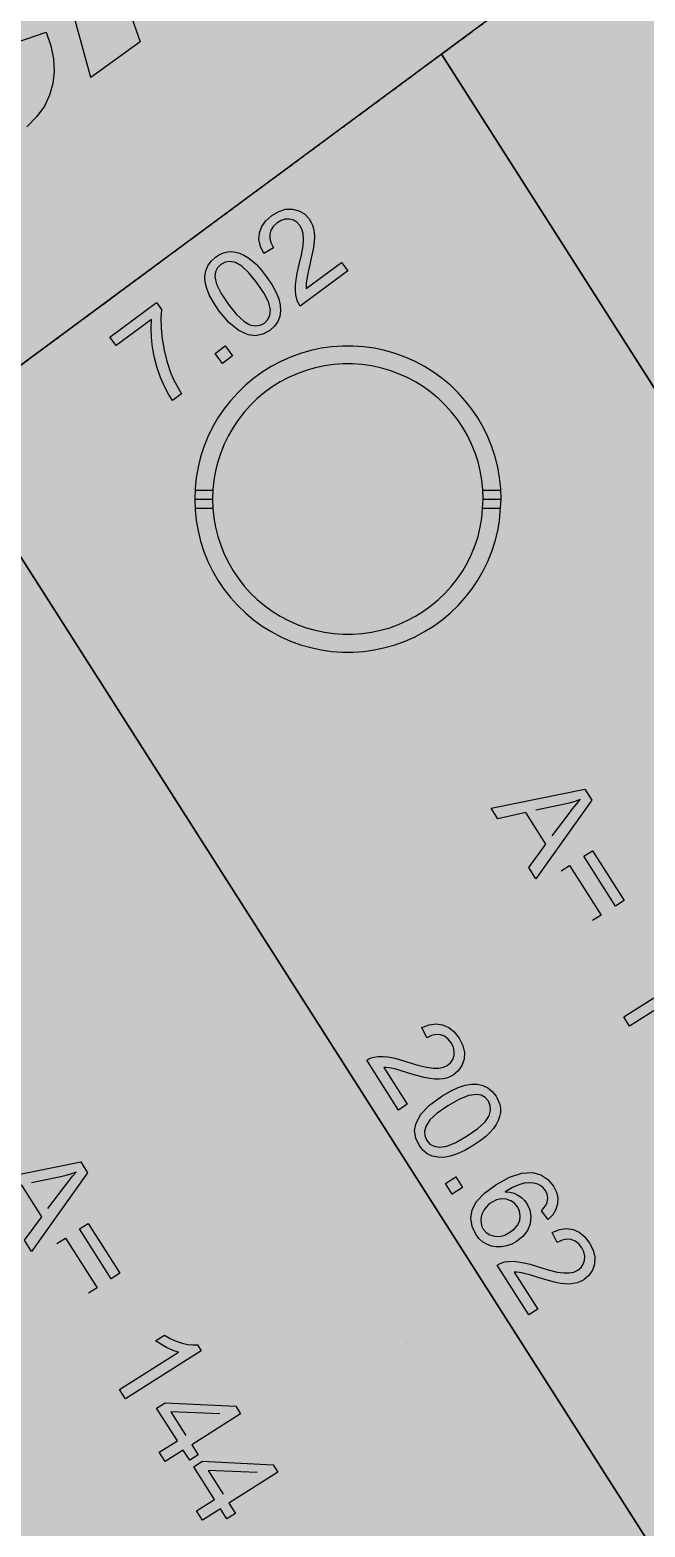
# Model space of a CAD drawing. Extents: x -5280327 to 29700, y -3925683 to 5564800.
# Drawn here: x 18339 to 18608, y 4503 to 5160 of the extents above; entities that cross this region are included whole.
import ezdxf

# ---------------------------------------------------------------- set-up
doc = ezdxf.new("R2010")
doc.units = 0
doc.linetypes.add('3', pattern=[2.965117, 2.372094, -0.593023])
doc.linetypes.add('6', pattern=[2640.874023, 1320.437012, -1320.437012])
doc.layers.get('0').update_dxf_attribs({"linetype": 'CONTINUOUS'})
for name, color, linetype in [('31_PREDIOS_TOTAL', 7, 'CONTINUOUS'), ('CIRCULO', 7, 'CONTINUOUS'), ('LOTES', 7, 'CONTINUOUS'), ('PERIMETRO', 7, 'CONTINUOUS')]:
    doc.layers.add(name, color=color, linetype=linetype)

msp = doc.modelspace()

# ---------------------------------------------------------------- linework, layer by layer
at = {"color": 7, "linetype": '6', "const_width": 10343.08}
msp.add_lwpolyline([(0, 29405.62), (24528.32, 0)], dxfattribs=at)
msp.add_lwpolyline([(0, 29405.62), (24528.32, 0)], dxfattribs=at)
at = {"color": 7}
for points in [[(17635.32, 4495.49, 66061.73), (18499.52, 3138.29, 66061.73), (20519.62, 4766.99, 66061.73), (21709, 6264.81, 66061.73), (21170.51, 7110.5, 66061.73), (17635.32, 4495.49, 66061.73)], [(18406.3, 5185.71, -117255.98), (18382.15, 5168.27, -117255.98), (18387.01, 5154.54, -117255.98), (18365.35, 5138.89, -117255.98), (18341.56, 5226.11, -117256.02), (18364.68, 5242.82, -117256.02), (18440.03, 5192.85, -117255.96), (18417.85, 5176.83, -117255.97), (18406.3, 5185.71, -117255.98)], [(18323.15, 5151.06, -117256.01), (18345.78, 5158.87, -117256), (18345.78, 5158.87, -117256), (18347.85, 5152.87, -117256), (18349.03, 5147.1, -117255.99), (18349.32, 5141.55, -117255.99), (18349.32, 5141.55, -117255.99), (18348.74, 5136.25, -117255.99), (18347.32, 5131.21, -117255.99), (18345.05, 5126.42, -117255.99), (18345.05, 5126.42, -117255.99), (18341.78, 5121.81, -117255.99), (18337.36, 5117.26, -117255.99)]]:
    msp.add_polyline3d(points, dxfattribs=at)
at = {"layer": '31_PREDIOS_TOTAL', "color": 7, "const_width": 0.00153}
for points in [[(18456.37, 4658.22), (18452.47, 4655.74), (18438.56, 4677.58), (18438.56, 4677.58), (18439.55, 4678.16), (18440.59, 4678.6), (18441.68, 4678.9), (18441.68, 4678.9), (18443.59, 4679.17), (18445.62, 4679.22), (18447.78, 4679.03), (18447.78, 4679.03), (18450.19, 4678.59), (18452.98, 4677.88), (18456.16, 4676.91), (18456.16, 4676.91), (18460.94, 4675.45), (18464.82, 4674.51), (18467.79, 4674.08), (18467.79, 4674.08), (18470.15, 4674.11), (18472.18, 4674.51), (18473.88, 4675.3), (18473.88, 4675.3), (18475.28, 4676.46), (18476.27, 4677.9), (18476.84, 4679.61), (18476.84, 4679.61), (18476.96, 4681.46), (18476.56, 4683.31), (18475.64, 4685.16), (18475.64, 4685.16), (18474.28, 4686.86), (18472.7, 4688.05), (18470.9, 4688.73), (18470.9, 4688.73), (18468.95, 4688.87), (18466.95, 4688.43), (18464.89, 4687.41), (18462.67, 4691.85), (18462.67, 4691.85), (18465.88, 4693.13), (18468.93, 4693.56), (18471.83, 4693.16), (18471.83, 4693.16), (18474.51, 4691.94), (18476.92, 4689.96), (18479.05, 4687.21), (18479.05, 4687.21), (18480.64, 4684.07), (18481.36, 4681), (18481.21, 4678), (18481.21, 4678), (18480.29, 4675.25), (18478.7, 4672.94), (18476.44, 4671.07), (18476.44, 4671.07), (18475.07, 4670.32), (18473.6, 4669.77), (18472.02, 4669.4), (18472.02, 4669.4), (18470.3, 4669.23), (18468.39, 4669.27), (18466.28, 4669.52), (18466.28, 4669.52), (18463.71, 4670.04), (18460.45, 4670.89), (18456.48, 4672.07), (18456.48, 4672.07), (18453.29, 4673.06), (18450.91, 4673.74), (18449.34, 4674.11), (18449.34, 4674.11), (18448.19, 4674.3), (18447.1, 4674.4), (18446.05, 4674.43), (18456.37, 4658.22)], [(18471.53, 4661.77), (18471.53, 4661.77), (18475.27, 4663.96), (18478.67, 4665.56), (18481.73, 4666.57), (18481.73, 4666.57), (18484.52, 4667.03), (18487.12, 4667.01), (18489.52, 4666.49), (18489.52, 4666.49), (18491.69, 4665.46), (18493.61, 4663.87), (18495.27, 4661.74), (18495.27, 4661.74), (18496.23, 4659.97), (18496.87, 4658.19), (18497.17, 4656.4), (18497.17, 4656.4), (18497.15, 4654.62), (18496.83, 4652.86), (18496.19, 4651.12), (18496.19, 4651.12), (18495.26, 4649.39), (18494.06, 4647.66), (18492.58, 4645.94), (18492.58, 4645.94), (18490.69, 4644.15), (18488.25, 4642.25), (18485.25, 4640.22), (18485.25, 4640.22), (18481.54, 4638.05), (18478.16, 4636.45), (18475.1, 4635.44), (18475.1, 4635.44), (18472.31, 4634.97), (18469.71, 4634.99), (18467.31, 4635.5), (18467.31, 4635.5), (18465.13, 4636.53), (18463.2, 4638.12), (18461.53, 4640.26), (18461.53, 4640.26), (18460.03, 4643.46), (18459.58, 4646.69), (18460.18, 4649.95), (18460.18, 4649.95), (18462.35, 4653.88), (18466.13, 4657.82), (18471.53, 4661.77)], [(18474.19, 4657.6), (18469.5, 4654.32), (18466.3, 4651.39), (18464.57, 4648.8), (18464.57, 4648.8), (18463.94, 4646.48), (18464.04, 4644.34), (18464.87, 4642.39), (18464.87, 4642.39), (18466.29, 4640.81), (18468.19, 4639.82), (18470.56, 4639.41), (18470.56, 4639.41), (18473.64, 4639.88), (18477.65, 4641.54), (18482.59, 4644.39), (18482.59, 4644.39), (18487.29, 4647.68), (18490.5, 4650.62), (18492.22, 4653.2), (18492.22, 4653.2), (18492.84, 4655.52), (18492.72, 4657.67), (18491.88, 4659.65), (18491.88, 4659.65), (18490.51, 4661.22), (18488.78, 4662.21), (18486.67, 4662.61), (18486.67, 4662.61), (18483.35, 4662.13), (18479.19, 4660.46), (18474.19, 4657.6)], [(18473.03, 4623.45), (18477.65, 4626.39), (18480.59, 4621.77), (18475.97, 4618.83), (18473.03, 4623.45)], [(18518.1, 4607.74), (18515.21, 4611.57), (18515.21, 4611.57), (18516.4, 4612.9), (18517.23, 4614.15), (18517.71, 4615.31), (18517.71, 4615.31), (18517.92, 4617.11), (18517.63, 4618.83), (18516.86, 4620.48), (18516.86, 4620.48), (18515.95, 4621.64), (18514.87, 4622.54), (18513.61, 4623.19), (18513.61, 4623.19), (18511.78, 4623.69), (18509.78, 4623.83), (18507.61, 4623.61), (18507.61, 4623.61), (18505.17, 4622.93), (18502.38, 4621.69), (18499.24, 4619.9), (18499.24, 4619.9), (18501.26, 4619.71), (18503.13, 4619.22), (18504.83, 4618.42), (18504.83, 4618.42), (18506.35, 4617.37), (18507.65, 4616.12), (18508.74, 4614.67), (18508.74, 4614.67), (18510.04, 4611.89), (18510.52, 4608.96), (18510.15, 4605.86), (18510.15, 4605.86), (18508.98, 4602.89), (18507.01, 4600.3), (18504.25, 4598.1), (18504.25, 4598.1), (18502.13, 4596.96), (18499.92, 4596.18), (18497.61, 4595.76), (18497.61, 4595.76), (18495.33, 4595.72), (18493.19, 4596.08), (18491.18, 4596.84), (18491.18, 4596.84), (18489.35, 4597.97), (18487.75, 4599.44), (18486.37, 4601.25), (18486.37, 4601.25), (18484.77, 4604.69), (18484.25, 4608.24), (18484.84, 4611.9), (18484.84, 4611.9), (18486.73, 4615.6), (18490.15, 4619.28), (18495.09, 4622.93), (18495.09, 4622.93), (18501.15, 4626.23), (18506.54, 4628.01), (18511.27, 4628.26), (18511.27, 4628.26), (18514.84, 4627.3), (18517.86, 4625.33), (18520.35, 4622.35), (18520.35, 4622.35), (18521.66, 4619.75), (18522.29, 4617.16), (18522.23, 4614.57), (18522.23, 4614.57), (18521.51, 4612.09), (18520.13, 4609.81), (18518.1, 4607.74)], [(18493.31, 4615.23), (18491.99, 4614.26), (18490.84, 4613.11), (18489.86, 4611.79), (18489.86, 4611.79), (18489.11, 4610.37), (18488.67, 4608.92), (18488.53, 4607.44), (18488.53, 4607.44), (18488.66, 4606), (18489.04, 4604.67), (18489.66, 4603.45), (18489.66, 4603.45), (18490.93, 4601.96), (18492.56, 4600.93), (18494.55, 4600.35), (18494.55, 4600.35), (18496.75, 4600.31), (18499.02, 4600.89), (18501.36, 4602.09), (18501.36, 4602.09), (18503.35, 4603.64), (18504.77, 4605.4), (18505.6, 4607.35), (18505.6, 4607.35), (18505.85, 4609.37), (18505.53, 4611.32), (18504.64, 4613.2), (18504.64, 4613.2), (18503.31, 4614.8), (18501.67, 4615.94), (18499.7, 4616.61), (18499.7, 4616.61), (18497.57, 4616.75), (18495.44, 4616.29), (18493.31, 4615.23)], [(18513.56, 4568.4), (18509.66, 4565.92), (18495.76, 4587.75), (18495.76, 4587.75), (18496.75, 4588.33), (18497.78, 4588.78), (18498.88, 4589.07), (18498.88, 4589.07), (18500.78, 4589.35), (18502.81, 4589.39), (18504.97, 4589.2), (18504.97, 4589.2), (18507.39, 4588.76), (18510.18, 4588.05), (18513.36, 4587.08), (18513.36, 4587.08), (18518.14, 4585.62), (18522.01, 4584.68), (18524.99, 4584.26), (18524.99, 4584.26), (18527.35, 4584.28), (18529.37, 4584.69), (18531.07, 4585.47), (18531.07, 4585.47), (18532.47, 4586.63), (18533.46, 4588.07), (18534.04, 4589.78), (18534.04, 4589.78), (18534.16, 4591.64), (18533.75, 4593.49), (18532.84, 4595.34), (18532.84, 4595.34), (18531.48, 4597.03), (18529.9, 4598.22), (18528.09, 4598.9), (18528.09, 4598.9), (18526.15, 4599.04), (18524.15, 4598.6), (18522.09, 4597.58), (18519.87, 4602.03), (18519.87, 4602.03), (18523.08, 4603.3), (18526.13, 4603.74), (18529.03, 4603.33), (18529.03, 4603.33), (18531.71, 4602.12), (18534.11, 4600.14), (18536.25, 4597.38), (18536.25, 4597.38), (18537.84, 4594.25), (18538.55, 4591.18), (18538.41, 4588.18), (18538.41, 4588.18), (18537.49, 4585.43), (18535.9, 4583.12), (18533.64, 4581.24), (18533.64, 4581.24), (18532.26, 4580.5), (18530.79, 4579.94), (18529.22, 4579.57), (18529.22, 4579.57), (18527.5, 4579.41), (18525.59, 4579.45), (18523.47, 4579.7), (18523.47, 4579.7), (18520.91, 4580.22), (18517.64, 4581.07), (18513.68, 4582.25), (18513.68, 4582.25), (18510.49, 4583.23), (18508.11, 4583.91), (18506.53, 4584.29), (18506.53, 4584.29), (18505.39, 4584.48), (18504.29, 4584.58), (18503.25, 4584.6), (18513.56, 4568.4)]]:
    msp.add_lwpolyline(points, dxfattribs=at)
at = {"layer": '31_PREDIOS_TOTAL', "color": 7}
for points in [[(18475.22, 5057.84, 33030.86), (18477.97, 5054.12, 33030.86), (18457.16, 5038.73, 33030.86), (18457.16, 5038.73, 33030.86), (18456.51, 5039.67, 33030.86), (18456, 5040.68, 33030.86), (18455.62, 5041.75, 33030.86), (18455.62, 5041.75, 33030.86), (18455.21, 5043.63, 33030.86), (18455.03, 5045.65, 33030.86), (18455.07, 5047.82, 33030.86), (18455.07, 5047.82, 33030.86), (18455.34, 5050.25, 33030.86), (18455.85, 5053.09, 33030.86), (18456.6, 5056.33, 33030.86), (18456.6, 5056.33, 33030.86), (18457.72, 5061.2, 33030.86), (18458.39, 5065.13, 33030.86), (18458.6, 5068.13, 33030.86), (18458.6, 5068.13, 33030.86), (18458.42, 5070.48, 33030.86), (18457.87, 5072.47, 33030.86), (18456.97, 5074.11, 33030.86), (18456.97, 5074.11, 33030.86), (18455.71, 5075.43, 33030.86), (18454.21, 5076.32, 33030.86), (18452.46, 5076.77, 33030.86), (18452.46, 5076.77, 33030.86), (18450.6, 5076.76, 33030.86), (18448.78, 5076.23, 33030.86), (18447, 5075.18, 33030.86), (18447, 5075.18, 33030.86), (18445.41, 5073.71, 33030.86), (18444.33, 5072.05, 33030.86), (18443.78, 5070.2, 33030.86), (18443.78, 5070.2, 33030.86), (18443.78, 5068.25, 33030.86), (18444.35, 5066.29, 33030.86), (18445.51, 5064.31, 33030.86), (18441.24, 5061.78, 33030.86), (18441.24, 5061.78, 33030.86), (18439.74, 5064.89, 33030.86), (18439.09, 5067.91, 33030.86), (18439.3, 5070.83, 33030.86), (18439.3, 5070.83, 33030.86), (18440.32, 5073.58, 33030.86), (18442.13, 5076.12, 33030.86), (18444.72, 5078.45, 33030.86), (18444.72, 5078.45, 33030.86), (18447.74, 5080.25, 33030.86), (18450.75, 5081.18, 33030.86), (18453.76, 5081.24, 33030.86), (18453.76, 5081.24, 33030.86), (18456.56, 5080.52, 33030.86), (18458.98, 5079.09, 33030.86), (18461.01, 5076.97, 33030.86), (18461.01, 5076.97, 33030.86), (18461.85, 5075.65, 33030.86), (18462.5, 5074.22, 33030.86), (18462.98, 5072.68, 33030.86), (18462.98, 5072.68, 33030.86), (18463.27, 5070.97, 33030.86), (18463.36, 5069.06, 33030.86), (18463.26, 5066.93, 33030.86), (18463.26, 5066.93, 33030.86), (18462.92, 5064.34, 33030.86), (18462.3, 5061.03, 33030.86), (18461.4, 5056.98, 33030.86), (18461.4, 5056.98, 33030.86), (18460.64, 5053.73, 33030.86), (18460.13, 5051.31, 33030.86), (18459.86, 5049.72, 33030.86), (18459.86, 5049.72, 33030.86), (18459.75, 5048.56, 33030.86), (18459.73, 5047.46, 33030.86), (18459.78, 5046.42, 33030.86), (18475.22, 5057.84, 33030.86)], [(18421.7, 5036.53, 33030.86), (18421.7, 5036.53, 33030.86), (18419.25, 5040.1, 33030.86), (18417.42, 5043.38, 33030.86), (18416.2, 5046.36, 33030.86), (18416.2, 5046.36, 33030.86), (18415.54, 5049.12, 33030.86), (18415.38, 5051.71, 33030.86), (18415.73, 5054.14, 33030.86), (18415.73, 5054.14, 33030.86), (18416.61, 5056.38, 33030.86), (18418.06, 5058.4, 33030.86), (18420.07, 5060.21, 33030.86), (18420.07, 5060.21, 33030.86), (18421.77, 5061.29, 33030.86), (18423.5, 5062.05, 33030.86), (18425.27, 5062.48, 33030.86), (18425.27, 5062.48, 33030.86), (18427.04, 5062.58, 33030.86), (18428.82, 5062.38, 33030.86), (18430.6, 5061.87, 33030.86), (18430.6, 5061.87, 33030.86), (18432.39, 5061.06, 33030.86), (18434.19, 5059.99, 33030.86), (18436.02, 5058.63, 33030.86), (18436.02, 5058.63, 33030.86), (18437.93, 5056.87, 33030.86), (18440, 5054.56, 33030.86), (18442.23, 5051.71, 33030.86), (18442.23, 5051.71, 33030.86), (18444.66, 5048.16, 33030.86), (18446.49, 5044.9, 33030.86), (18447.71, 5041.93, 33030.86), (18447.71, 5041.93, 33030.86), (18448.38, 5039.17, 33030.86), (18448.54, 5036.58, 33030.86), (18448.2, 5034.15, 33030.86), (18448.2, 5034.15, 33030.86), (18447.32, 5031.9, 33030.86), (18445.87, 5029.87, 33030.86), (18443.85, 5028.05, 33030.86), (18443.85, 5028.05, 33030.86), (18440.76, 5026.33, 33030.86), (18437.57, 5025.66, 33030.86), (18434.28, 5026.03, 33030.86), (18434.28, 5026.03, 33030.86), (18430.21, 5027.92, 33030.86), (18426.01, 5031.42, 33030.86), (18421.7, 5036.53, 33030.86)], [(18425.67, 5039.46, 33030.86), (18429.27, 5035.02, 33030.86), (18432.42, 5032.03, 33030.86), (18435.12, 5030.49, 33030.86), (18435.12, 5030.49, 33030.86), (18437.48, 5030.03, 33030.86), (18439.61, 5030.27, 33030.86), (18441.5, 5031.23, 33030.86), (18441.5, 5031.23, 33030.86), (18442.97, 5032.76, 33030.86), (18443.83, 5034.73, 33030.86), (18444.07, 5037.12, 33030.86), (18444.07, 5037.12, 33030.86), (18443.38, 5040.16, 33030.86), (18441.45, 5044.04, 33030.86), (18438.26, 5048.77, 33030.86), (18438.26, 5048.77, 33030.86), (18434.65, 5053.23, 33030.86), (18431.5, 5056.23, 33030.86), (18428.8, 5057.76, 33030.86), (18428.8, 5057.76, 33030.86), (18426.44, 5058.22, 33030.86), (18424.31, 5057.95, 33030.86), (18422.39, 5056.98, 33030.86), (18422.39, 5056.98, 33030.86), (18420.92, 5055.5, 33030.86), (18420.06, 5053.7, 33030.86), (18419.81, 5051.57, 33030.86), (18419.81, 5051.57, 33030.86), (18420.52, 5048.29, 33030.86), (18422.47, 5044.26, 33030.86), (18425.67, 5039.46, 33030.86)], [(18376.52, 5021.41, 33030.86), (18373.77, 5025.13, 33030.86), (18394.15, 5040.21, 33030.86), (18396.38, 5037.2, 33030.86), (18396.38, 5037.2, 33030.86), (18396.13, 5033.35, 33030.86), (18396.24, 5029.05, 33030.86), (18396.71, 5024.29, 33030.86), (18396.71, 5024.29, 33030.86), (18397.53, 5019.37, 33030.86), (18398.7, 5014.61, 33030.86), (18400.22, 5010, 33030.86), (18400.22, 5010, 33030.86), (18401.55, 5006.78, 33030.86), (18403.19, 5003.53, 33030.86), (18405.14, 5000.25, 33030.86), (18401.16, 4997.31, 33030.86), (18401.16, 4997.31, 33030.86), (18399.39, 5000.1, 33030.86), (18397.67, 5003.45, 33030.86), (18395.98, 5007.37, 33030.86), (18395.98, 5007.37, 33030.86), (18394.48, 5011.62, 33030.86), (18393.32, 5015.99, 33030.86), (18392.48, 5020.48, 33030.86), (18392.48, 5020.48, 33030.86), (18391.97, 5024.88, 33030.86), (18391.79, 5028.99, 33030.86), (18391.94, 5032.82, 33030.86), (18376.52, 5021.41, 33030.86)], [(18423.13, 5013.56, 33030.86), (18419.88, 5017.96, 33030.86), (18424.28, 5021.22, 33030.86), (18427.54, 5016.82, 33030.86), (18423.13, 5013.56, 33030.86)], [(18540.78, 4818.49, 33030.86), (18581.91, 4826.78, 33030.86), (18584.9, 4822.06, 33030.86), (18560.43, 4787.54, 33030.86), (18557.26, 4792.53, 33030.86), (18564.83, 4802.74, 33030.86), (18556.05, 4816.57, 33030.86), (18543.73, 4813.84, 33030.86), (18540.78, 4818.49, 33030.86)], [(18567.54, 4806.35, 33030.86), (18574.5, 4815.62, 33030.86), (18574.5, 4815.62, 33030.86), (18576.51, 4818.24, 33030.86), (18578.3, 4820.47, 33030.86), (18579.87, 4822.32, 33030.86), (18579.87, 4822.32, 33030.86), (18577.45, 4821.45, 33030.86), (18574.97, 4820.71, 33030.86), (18572.42, 4820.09, 33030.86), (18560.42, 4817.56, 33030.86)], [(18595.32, 4775.54, 33030.86), (18581.46, 4797.38, 33030.86), (18585.25, 4799.78, 33030.86), (18599.11, 4777.95, 33030.86), (18595.32, 4775.54, 33030.86)], [(18571.42, 4791.01, 33030.86), (18575.21, 4793.41, 33030.86), (18589.07, 4771.58, 33030.86), (18585.28, 4769.17, 33030.86)], [(18601.49, 4722.85, 33030.86), (18598.91, 4726.91, 33030.86), (18624.78, 4743.33, 33030.86), (18624.78, 4743.33, 33030.86), (18623.17, 4743.82, 33030.86), (18621.42, 4744.51, 33030.86), (18619.55, 4745.4, 33030.86), (18619.55, 4745.4, 33030.86), (18617.72, 4746.39, 33030.86), (18616.11, 4747.37, 33030.86), (18614.74, 4748.35, 33030.86), (18618.66, 4750.84, 33030.86), (18618.66, 4750.84, 33030.86), (18621.18, 4749.39, 33030.86), (18623.74, 4748.22, 33030.86), (18626.32, 4747.35, 33030.86), (18626.32, 4747.35, 33030.86), (18628.8, 4746.77, 33030.86), (18631.03, 4746.5, 33030.86), (18633.03, 4746.54, 33030.86), (18634.69, 4743.93, 33030.86), (18601.49, 4722.85, 33030.86)], [(18504.08, 4688.61, 33030.86), (18500.18, 4686.12, 33030.86), (18486.28, 4707.96, 33030.86), (18486.28, 4707.96, 33030.86), (18487.26, 4708.54, 33030.86), (18488.3, 4708.98, 33030.86), (18489.4, 4709.28, 33030.86), (18489.4, 4709.28, 33030.86), (18491.3, 4709.56, 33030.86), (18493.33, 4709.6, 33030.86), (18495.49, 4709.41, 33030.86), (18495.49, 4709.41, 33030.86), (18497.9, 4708.97, 33030.86), (18500.7, 4708.26, 33030.86), (18503.87, 4707.29, 33030.86), (18503.87, 4707.29, 33030.86), (18508.65, 4705.83, 33030.86), (18512.53, 4704.89, 33030.86), (18515.5, 4704.46, 33030.86), (18515.5, 4704.46, 33030.86), (18517.86, 4704.49, 33030.86), (18519.89, 4704.89, 33030.86), (18521.59, 4705.68, 33030.86), (18521.59, 4705.68, 33030.86), (18522.99, 4706.84, 33030.86), (18523.98, 4708.28, 33030.86), (18524.56, 4709.99, 33030.86), (18524.56, 4709.99, 33030.86), (18524.67, 4711.84, 33030.86), (18524.27, 4713.69, 33030.86), (18523.35, 4715.54, 33030.86), (18523.35, 4715.54, 33030.86), (18522, 4717.24, 33030.86), (18520.42, 4718.43, 33030.86), (18518.61, 4719.11, 33030.86), (18518.61, 4719.11, 33030.86), (18516.66, 4719.25, 33030.86), (18514.66, 4718.81, 33030.86), (18512.61, 4717.79, 33030.86), (18510.38, 4722.23, 33030.86), (18510.38, 4722.23, 33030.86), (18513.59, 4723.51, 33030.86), (18516.65, 4723.94, 33030.86), (18519.54, 4723.54, 33030.86), (18519.54, 4723.54, 33030.86), (18522.22, 4722.33, 33030.86), (18524.63, 4720.34, 33030.86), (18526.77, 4717.59, 33030.86), (18526.77, 4717.59, 33030.86), (18528.35, 4714.45, 33030.86), (18529.07, 4711.39, 33030.86), (18528.92, 4708.38, 33030.86), (18528.92, 4708.38, 33030.86), (18528.01, 4705.64, 33030.86), (18526.42, 4703.32, 33030.86), (18524.15, 4701.45, 33030.86), (18524.15, 4701.45, 33030.86), (18522.78, 4700.7, 33030.86), (18521.31, 4700.15, 33030.86), (18519.74, 4699.78, 33030.86), (18519.74, 4699.78, 33030.86), (18518.02, 4699.61, 33030.86), (18516.1, 4699.65, 33030.86), (18513.99, 4699.9, 33030.86), (18513.99, 4699.9, 33030.86), (18511.43, 4700.42, 33030.86), (18508.16, 4701.28, 33030.86), (18504.19, 4702.46, 33030.86), (18504.19, 4702.46, 33030.86), (18501, 4703.44, 33030.86), (18498.62, 4704.12, 33030.86), (18497.05, 4704.5, 33030.86), (18497.05, 4704.5, 33030.86), (18495.91, 4704.68, 33030.86), (18494.81, 4704.79, 33030.86), (18493.76, 4704.81, 33030.86), (18504.08, 4688.61, 33030.86)], [(18519.24, 4692.15, 33030.86), (18519.24, 4692.15, 33030.86), (18522.98, 4694.34, 33030.86), (18526.38, 4695.94, 33030.86), (18529.44, 4696.95, 33030.86), (18529.44, 4696.95, 33030.86), (18532.24, 4697.42, 33030.86), (18534.83, 4697.39, 33030.86), (18537.23, 4696.87, 33030.86), (18537.23, 4696.87, 33030.86), (18539.41, 4695.84, 33030.86), (18541.32, 4694.26, 33030.86), (18542.98, 4692.13, 33030.86), (18542.98, 4692.13, 33030.86), (18543.95, 4690.35, 33030.86), (18544.58, 4688.57, 33030.86), (18544.88, 4686.78, 33030.86), (18544.88, 4686.78, 33030.86), (18544.87, 4685, 33030.86), (18544.54, 4683.24, 33030.86), (18543.9, 4681.5, 33030.86), (18543.9, 4681.5, 33030.86), (18542.98, 4679.77, 33030.86), (18541.77, 4678.05, 33030.86), (18540.3, 4676.32, 33030.86), (18540.3, 4676.32, 33030.86), (18538.41, 4674.54, 33030.86), (18535.96, 4672.63, 33030.86), (18532.96, 4670.61, 33030.86), (18532.96, 4670.61, 33030.86), (18529.25, 4668.43, 33030.86), (18525.87, 4666.84, 33030.86), (18522.82, 4665.82, 33030.86), (18522.82, 4665.82, 33030.86), (18520.02, 4665.35, 33030.86), (18517.43, 4665.37, 33030.86), (18515.02, 4665.88, 33030.86), (18515.02, 4665.88, 33030.86), (18512.84, 4666.91, 33030.86), (18510.92, 4668.5, 33030.86), (18509.25, 4670.64, 33030.86), (18509.25, 4670.64, 33030.86), (18507.74, 4673.84, 33030.86), (18507.29, 4677.07, 33030.86), (18507.89, 4680.33, 33030.86), (18507.89, 4680.33, 33030.86), (18510.06, 4684.26, 33030.86), (18513.85, 4688.2, 33030.86), (18519.24, 4692.15, 33030.86)], [(18521.9, 4687.98, 33030.86), (18517.22, 4684.7, 33030.86), (18514.01, 4681.77, 33030.86), (18512.28, 4679.18, 33030.86), (18512.28, 4679.18, 33030.86), (18511.66, 4676.86, 33030.86), (18511.76, 4674.72, 33030.86), (18512.58, 4672.77, 33030.86), (18512.58, 4672.77, 33030.86), (18514.01, 4671.2, 33030.86), (18515.9, 4670.2, 33030.86), (18518.28, 4669.79, 33030.86), (18518.28, 4669.79, 33030.86), (18521.36, 4670.26, 33030.86), (18525.37, 4671.93, 33030.86), (18530.31, 4674.77, 33030.86), (18530.31, 4674.77, 33030.86), (18535, 4678.06, 33030.86), (18538.21, 4681, 33030.86), (18539.93, 4683.58, 33030.86), (18539.93, 4683.58, 33030.86), (18540.55, 4685.9, 33030.86), (18540.44, 4688.05, 33030.86), (18539.6, 4690.03, 33030.86), (18539.6, 4690.03, 33030.86), (18538.23, 4691.6, 33030.86), (18536.49, 4692.59, 33030.86), (18534.39, 4692.99, 33030.86), (18534.39, 4692.99, 33030.86), (18531.07, 4692.51, 33030.86), (18526.9, 4690.84, 33030.86), (18521.9, 4687.98, 33030.86)], [(18319.84, 4655.05, 33030.86), (18360.96, 4663.34, 33030.86), (18363.96, 4658.62, 33030.86), (18339.48, 4624.1, 33030.86), (18336.31, 4629.09, 33030.86), (18343.88, 4639.3, 33030.86), (18335.1, 4653.13, 33030.86), (18322.79, 4650.4, 33030.86), (18319.84, 4655.05, 33030.86)], [(18346.59, 4642.92, 33030.86), (18353.55, 4652.18, 33030.86), (18353.55, 4652.18, 33030.86), (18355.56, 4654.8, 33030.86), (18357.35, 4657.04, 33030.86), (18358.92, 4658.88, 33030.86), (18358.92, 4658.88, 33030.86), (18356.5, 4658.01, 33030.86), (18354.02, 4657.27, 33030.86), (18351.47, 4656.65, 33030.86), (18339.47, 4654.13, 33030.86)], [(18520.74, 4653.83, 33030.86), (18525.36, 4656.77, 33030.86), (18528.31, 4652.15, 33030.86), (18523.69, 4649.21, 33030.86), (18520.74, 4653.83, 33030.86)], [(18565.81, 4638.12, 33030.86), (18562.93, 4641.95, 33030.86), (18562.93, 4641.95, 33030.86), (18564.11, 4643.29, 33030.86), (18564.94, 4644.53, 33030.86), (18565.42, 4645.7, 33030.86), (18565.42, 4645.7, 33030.86), (18565.63, 4647.49, 33030.86), (18565.35, 4649.21, 33030.86), (18564.57, 4650.86, 33030.86), (18564.57, 4650.86, 33030.86), (18563.66, 4652.02, 33030.86), (18562.58, 4652.93, 33030.86), (18561.32, 4653.57, 33030.86), (18561.32, 4653.57, 33030.86), (18559.49, 4654.08, 33030.86), (18557.49, 4654.22, 33030.86), (18555.32, 4653.99, 33030.86), (18555.32, 4653.99, 33030.86), (18552.89, 4653.31, 33030.86), (18550.1, 4652.08, 33030.86), (18546.95, 4650.28, 33030.86), (18546.95, 4650.28, 33030.86), (18548.98, 4650.1, 33030.86), (18550.84, 4649.6, 33030.86), (18552.54, 4648.81, 33030.86), (18552.54, 4648.81, 33030.86), (18554.06, 4647.75, 33030.86), (18555.36, 4646.5, 33030.86), (18556.45, 4645.06, 33030.86), (18556.45, 4645.06, 33030.86), (18557.76, 4642.27, 33030.86), (18558.23, 4639.34, 33030.86), (18557.87, 4636.25, 33030.86), (18557.87, 4636.25, 33030.86), (18556.69, 4633.27, 33030.86), (18554.72, 4630.68, 33030.86), (18551.96, 4628.48, 33030.86), (18551.96, 4628.48, 33030.86), (18549.84, 4627.34, 33030.86), (18547.63, 4626.56, 33030.86), (18545.33, 4626.14, 33030.86), (18545.33, 4626.14, 33030.86), (18543.05, 4626.1, 33030.86), (18540.9, 4626.46, 33030.86), (18538.89, 4627.22, 33030.86), (18538.89, 4627.22, 33030.86), (18537.06, 4628.35, 33030.86), (18535.46, 4629.82, 33030.86), (18534.09, 4631.64, 33030.86), (18534.09, 4631.64, 33030.86), (18532.48, 4635.07, 33030.86), (18531.97, 4638.62, 33030.86), (18532.55, 4642.28, 33030.86), (18532.55, 4642.28, 33030.86), (18534.44, 4645.98, 33030.86), (18537.86, 4649.66, 33030.86), (18542.8, 4653.31, 33030.86), (18542.8, 4653.31, 33030.86), (18548.86, 4656.61, 33030.86), (18554.25, 4658.39, 33030.86), (18558.98, 4658.64, 33030.86), (18558.98, 4658.64, 33030.86), (18562.55, 4657.68, 33030.86), (18565.58, 4655.71, 33030.86), (18568.07, 4652.73, 33030.86), (18568.07, 4652.73, 33030.86), (18569.38, 4650.14, 33030.86), (18570, 4647.54, 33030.86), (18569.95, 4644.95, 33030.86), (18569.95, 4644.95, 33030.86), (18569.22, 4642.47, 33030.86), (18567.84, 4640.19, 33030.86), (18565.81, 4638.12, 33030.86)], [(18541.02, 4645.62, 33030.86), (18539.71, 4644.64, 33030.86), (18538.56, 4643.49, 33030.86), (18537.58, 4642.17, 33030.86), (18537.58, 4642.17, 33030.86), (18536.83, 4640.75, 33030.86), (18536.38, 4639.3, 33030.86), (18536.24, 4637.82, 33030.86), (18536.24, 4637.82, 33030.86), (18536.38, 4636.38, 33030.86), (18536.75, 4635.05, 33030.86), (18537.38, 4633.83, 33030.86), (18537.38, 4633.83, 33030.86), (18538.65, 4632.34, 33030.86), (18540.28, 4631.31, 33030.86), (18542.26, 4630.73, 33030.86), (18542.26, 4630.73, 33030.86), (18544.47, 4630.69, 33030.86), (18546.74, 4631.27, 33030.86), (18549.07, 4632.47, 33030.86), (18549.07, 4632.47, 33030.86), (18551.07, 4634.02, 33030.86), (18552.48, 4635.78, 33030.86), (18553.31, 4637.73, 33030.86), (18553.31, 4637.73, 33030.86), (18553.56, 4639.75, 33030.86), (18553.24, 4641.7, 33030.86), (18552.35, 4643.58, 33030.86), (18552.35, 4643.58, 33030.86), (18551.03, 4645.19, 33030.86), (18549.38, 4646.32, 33030.86), (18547.41, 4646.99, 33030.86), (18547.41, 4646.99, 33030.86), (18545.28, 4647.13, 33030.86), (18543.15, 4646.68, 33030.86), (18541.02, 4645.62, 33030.86)], [(18374.37, 4612.11, 33030.86), (18360.51, 4633.94, 33030.86), (18364.3, 4636.35, 33030.86), (18378.16, 4614.51, 33030.86), (18374.37, 4612.11, 33030.86)], [(18350.47, 4627.57, 33030.86), (18354.26, 4629.97, 33030.86), (18368.12, 4608.14, 33030.86), (18364.33, 4605.73, 33030.86)], [(18561.28, 4598.78, 33030.86), (18557.38, 4596.3, 33030.86), (18543.47, 4618.14, 33030.86), (18543.47, 4618.14, 33030.86), (18544.46, 4618.72, 33030.86), (18545.5, 4619.16, 33030.86), (18546.59, 4619.46, 33030.86), (18546.59, 4619.46, 33030.86), (18548.5, 4619.73, 33030.86), (18550.53, 4619.77, 33030.86), (18552.69, 4619.58, 33030.86), (18552.69, 4619.58, 33030.86), (18555.1, 4619.14, 33030.86), (18557.89, 4618.44, 33030.86), (18561.07, 4617.46, 33030.86), (18561.07, 4617.46, 33030.86), (18565.85, 4616.01, 33030.86), (18569.73, 4615.06, 33030.86), (18572.7, 4614.64, 33030.86), (18572.7, 4614.64, 33030.86), (18575.06, 4614.66, 33030.86), (18577.09, 4615.07, 33030.86), (18578.79, 4615.85, 33030.86), (18578.79, 4615.85, 33030.86), (18580.19, 4617.01, 33030.86), (18581.18, 4618.45, 33030.86), (18581.76, 4620.17, 33030.86), (18581.76, 4620.17, 33030.86), (18581.87, 4622.02, 33030.86), (18581.47, 4623.87, 33030.86), (18580.55, 4625.72, 33030.86), (18580.55, 4625.72, 33030.86), (18579.19, 4627.42, 33030.86), (18577.61, 4628.61, 33030.86), (18575.81, 4629.29, 33030.86), (18575.81, 4629.29, 33030.86), (18573.86, 4629.42, 33030.86), (18571.86, 4628.98, 33030.86), (18569.81, 4627.97, 33030.86), (18567.58, 4632.41, 33030.86), (18567.58, 4632.41, 33030.86), (18570.79, 4633.68, 33030.86), (18573.85, 4634.12, 33030.86), (18576.74, 4633.71, 33030.86), (18576.74, 4633.71, 33030.86), (18579.42, 4632.5, 33030.86), (18581.83, 4630.52, 33030.86), (18583.96, 4627.77, 33030.86), (18583.96, 4627.77, 33030.86), (18585.55, 4624.63, 33030.86), (18586.27, 4621.56, 33030.86), (18586.12, 4618.56, 33030.86), (18586.12, 4618.56, 33030.86), (18585.2, 4615.81, 33030.86), (18583.61, 4613.5, 33030.86), (18581.35, 4611.63, 33030.86), (18581.35, 4611.63, 33030.86), (18579.98, 4610.88, 33030.86), (18578.51, 4610.32, 33030.86), (18576.93, 4609.96, 33030.86), (18576.93, 4609.96, 33030.86), (18575.22, 4609.79, 33030.86), (18573.3, 4609.83, 33030.86), (18571.19, 4610.08, 33030.86), (18571.19, 4610.08, 33030.86), (18568.62, 4610.6, 33030.86), (18565.36, 4611.45, 33030.86), (18561.39, 4612.63, 33030.86), (18561.39, 4612.63, 33030.86), (18558.2, 4613.61, 33030.86), (18555.82, 4614.29, 33030.86), (18554.25, 4614.67, 33030.86), (18554.25, 4614.67, 33030.86), (18553.1, 4614.86, 33030.86), (18552.01, 4614.96, 33030.86), (18550.96, 4614.98, 33030.86), (18561.28, 4598.78, 33030.86)], [(18380.54, 4559.41, 33030.86), (18377.96, 4563.47, 33030.86), (18403.83, 4579.89, 33030.86), (18403.83, 4579.89, 33030.86), (18402.22, 4580.38, 33030.86), (18400.47, 4581.07, 33030.86), (18398.6, 4581.97, 33030.86), (18398.6, 4581.97, 33030.86), (18396.77, 4582.96, 33030.86), (18395.17, 4583.94, 33030.86), (18393.79, 4584.91, 33030.86), (18397.71, 4587.4, 33030.86), (18397.71, 4587.4, 33030.86), (18400.23, 4585.95, 33030.86), (18402.79, 4584.79, 33030.86), (18405.37, 4583.91, 33030.86), (18405.37, 4583.91, 33030.86), (18407.85, 4583.33, 33030.86), (18410.08, 4583.06, 33030.86), (18412.08, 4583.1, 33030.86), (18413.74, 4580.49, 33030.86), (18380.54, 4559.41, 33030.86)], [(18395.4, 4536, 33030.86), (18403.32, 4541.03, 33030.86), (18394.21, 4555.37, 33030.86), (18397.93, 4557.73, 33030.86), (18428.94, 4556.24, 33030.86), (18431.05, 4552.93, 33030.86), (18409.62, 4539.33, 33030.86), (18412.45, 4534.86, 33030.86), (18408.73, 4532.5, 33030.86), (18405.9, 4536.97, 33030.86), (18397.98, 4531.94, 33030.86), (18395.4, 4536, 33030.86)], [(18421.95, 4552.85, 33030.86), (18400.47, 4553.74, 33030.86), (18407.04, 4543.39, 33030.86)], [(18411.71, 4510.31, 33030.86), (18419.63, 4515.33, 33030.86), (18410.52, 4529.68, 33030.86), (18414.24, 4532.04, 33030.86), (18445.25, 4530.55, 33030.86), (18447.35, 4527.24, 33030.86), (18425.93, 4513.64, 33030.86), (18428.76, 4509.17, 33030.86), (18425.04, 4506.81, 33030.86), (18422.2, 4511.27, 33030.86), (18414.29, 4506.25, 33030.86), (18411.71, 4510.31, 33030.86)], [(18438.26, 4527.16, 33030.86), (18416.78, 4528.05, 33030.86), (18423.35, 4517.7, 33030.86)]]:
    msp.add_polyline3d(points, dxfattribs=at)
at = {"layer": '@NUMEROS DE LOTES', "color": 7, "const_width": 9.98}
for points in [[(18473.7, 4927.75), (18428, 4927.75), (18428, 4927.75), (18428.88, 4932.17), (18430.47, 4936.41), (18432.77, 4940.48), (18432.77, 4940.48), (18436.2, 4944.7), (18441.18, 4949.39), (18447.71, 4954.56), (18447.71, 4954.56), (18451.64, 4957.61), (18454.49, 4960.13), (18456.27, 4962.12), (18456.27, 4962.12), (18457.31, 4963.81), (18457.94, 4965.44), (18458.14, 4967.02), (18458.14, 4967.02), (18457.94, 4968.61), (18457.32, 4970.04), (18456.29, 4971.3), (18456.29, 4971.3), (18454.95, 4972.29), (18453.4, 4972.88), (18451.64, 4973.08), (18451.64, 4973.08), (18449.81, 4972.87), (18448.22, 4972.26), (18446.87, 4971.24), (18446.87, 4971.24), (18445.77, 4969.71), (18444.94, 4967.55), (18444.38, 4964.77), (18429.12, 4966.01), (18429.12, 4966.01), (18429.89, 4969.98), (18430.98, 4973.33), (18432.41, 4976.05), (18432.41, 4976.05), (18434.23, 4978.27), (18436.48, 4980.12), (18439.16, 4981.59), (18439.16, 4981.59), (18442.44, 4982.66), (18446.46, 4983.3), (18451.23, 4983.51), (18451.23, 4983.51), (18456.19, 4983.31), (18460.36, 4982.7), (18463.74, 4981.68), (18463.74, 4981.68), (18466.5, 4980.24), (18468.85, 4978.36), (18470.77, 4976.05), (18470.77, 4976.05), (18472.19, 4973.42), (18473.05, 4970.58), (18473.33, 4967.54), (18473.33, 4967.54), (18473, 4964.25), (18472.02, 4961.06), (18470.39, 4957.97), (18470.39, 4957.97), (18467.9, 4954.82), (18464.34, 4951.48), (18459.72, 4947.94), (18459.72, 4947.94), (18456.99, 4946.04), (18454.94, 4944.55), (18453.56, 4943.49), (18453.56, 4943.49), (18452.47, 4942.56), (18451.25, 4941.45), (18449.92, 4940.16), (18473.7, 4940.16), (18473.7, 4927.75)], [(18486.38, 4982.58), (18522.55, 4982.58), (18522.55, 4970.42), (18498.05, 4970.42), (18496.74, 4962.19), (18496.74, 4962.19), (18498.43, 4962.92), (18500.11, 4963.52), (18501.77, 4963.99), (18501.77, 4963.99), (18503.43, 4964.32), (18505.07, 4964.52), (18506.69, 4964.59), (18506.69, 4964.59), (18511.83, 4964.03), (18516.28, 4962.38), (18520.04, 4959.61), (18520.04, 4959.61), (18522.89, 4956.01), (18524.6, 4951.83), (18525.17, 4947.08), (18525.17, 4947.08), (18524.88, 4943.59), (18524, 4940.18), (18522.53, 4936.87), (18522.53, 4936.87), (18520.53, 4933.86), (18518.04, 4931.37), (18515.05, 4929.39), (18515.05, 4929.39), (18511.52, 4927.96), (18507.39, 4927.1), (18502.65, 4926.81), (18502.65, 4926.81), (18499.21, 4926.93), (18496.11, 4927.27), (18493.36, 4927.84), (18493.36, 4927.84), (18490.91, 4928.64), (18488.71, 4929.66), (18486.78, 4930.91), (18486.78, 4930.91), (18485.08, 4932.33), (18483.62, 4933.87), (18482.38, 4935.53), (18482.38, 4935.53), (18481.32, 4937.39), (18480.39, 4939.53), (18479.58, 4941.96), (18494.99, 4943.64), (18494.99, 4943.64), (18495.53, 4941.37), (18496.4, 4939.49), (18497.6, 4938.01), (18497.6, 4938.01), (18499.06, 4936.94), (18500.7, 4936.3), (18502.5, 4936.09), (18502.5, 4936.09), (18504.5, 4936.35), (18506.25, 4937.16), (18507.76, 4938.5), (18507.76, 4938.5), (18508.91, 4940.37), (18509.6, 4942.77), (18509.83, 4945.7), (18509.83, 4945.7), (18509.6, 4948.67), (18508.9, 4951.07), (18507.74, 4952.88), (18507.74, 4952.88), (18506.19, 4954.15), (18504.33, 4954.91), (18502.17, 4955.16), (18502.17, 4955.16), (18500.71, 4955.04), (18499.29, 4954.68), (18497.9, 4954.08), (18497.9, 4954.08), (18496.85, 4953.41), (18495.73, 4952.46), (18494.54, 4951.23), (18481.56, 4953.1), (18486.38, 4982.58)]]:
    msp.add_lwpolyline(points, dxfattribs=at)
at = {"layer": 'CIRCULO', "color": 7}
for points in [[(18545.19, 4954.06, 33030.86), (18545.02, 4958.74, 33030.86), (18544.53, 4963.4, 33030.86), (18543.72, 4968.02, 33030.86), (18542.59, 4972.56, 33030.86), (18541.14, 4977.02, 33030.86), (18539.38, 4981.36, 33030.86), (18537.33, 4985.58, 33030.86), (18534.99, 4989.63, 33030.86), (18532.37, 4993.52, 33030.86), (18529.48, 4997.21, 33030.86), (18526.34, 5000.7, 33030.86), (18522.97, 5003.95, 33030.86), (18519.38, 5006.96, 33030.86), (18515.59, 5009.72, 33030.86), (18511.62, 5012.2, 33030.86), (18507.48, 5014.4, 33030.86), (18503.2, 5016.31, 33030.86), (18498.8, 5017.91, 33030.86), (18494.29, 5019.2, 33030.86), (18489.71, 5020.18, 33030.86), (18485.07, 5020.83, 33030.86), (18480.39, 5021.15, 33030.86), (18475.71, 5021.15, 33030.86), (18471.03, 5020.83, 33030.86), (18466.39, 5020.18, 33030.86), (18461.81, 5019.2, 33030.86), (18457.3, 5017.91, 33030.86), (18452.9, 5016.31, 33030.86), (18448.62, 5014.4, 33030.86), (18444.48, 5012.2, 33030.86), (18440.5, 5009.72, 33030.86), (18436.71, 5006.96, 33030.86), (18433.12, 5003.95, 33030.86), (18429.75, 5000.7, 33030.86), (18426.62, 4997.21, 33030.86), (18423.73, 4993.52, 33030.86), (18421.11, 4989.63, 33030.86), (18418.77, 4985.58, 33030.86), (18416.71, 4981.36, 33030.86), (18414.96, 4977.02, 33030.86), (18413.51, 4972.56, 33030.86), (18412.38, 4968.02, 33030.86), (18411.56, 4963.4, 33030.86), (18411.07, 4958.74, 33030.86), (18410.91, 4954.06, 33030.86), (18411.07, 4949.37, 33030.86), (18411.56, 4944.71, 33030.86), (18412.38, 4940.1, 33030.86), (18413.51, 4935.55, 33030.86), (18414.96, 4931.09, 33030.86), (18416.71, 4926.75, 33030.86), (18418.77, 4922.54, 33030.86), (18421.11, 4918.48, 33030.86), (18423.73, 4914.59, 33030.86), (18426.62, 4910.9, 33030.86), (18429.75, 4907.42, 33030.86), (18433.12, 4904.16, 33030.86), (18436.71, 4901.15, 33030.86), (18440.5, 4898.39, 33030.86), (18444.48, 4895.91, 33030.86), (18448.62, 4893.71, 33030.86), (18452.9, 4891.81, 33030.86), (18457.3, 4890.2, 33030.86), (18461.81, 4888.91, 33030.86), (18466.39, 4887.94, 33030.86), (18471.03, 4887.28, 33030.86), (18475.71, 4886.96, 33030.86), (18480.39, 4886.96, 33030.86), (18485.07, 4887.28, 33030.86), (18489.71, 4887.94, 33030.86), (18494.29, 4888.91, 33030.86), (18498.8, 4890.2, 33030.86), (18503.2, 4891.81, 33030.86), (18507.48, 4893.71, 33030.86), (18511.62, 4895.91, 33030.86), (18515.59, 4898.39, 33030.86), (18519.38, 4901.15, 33030.86), (18522.97, 4904.16, 33030.86), (18526.34, 4907.42, 33030.86), (18529.48, 4910.9, 33030.86), (18532.37, 4914.59, 33030.86), (18534.99, 4918.48, 33030.86), (18537.33, 4922.54, 33030.86), (18539.38, 4926.75, 33030.86), (18541.14, 4931.09, 33030.86), (18542.59, 4935.55, 33030.86), (18543.72, 4940.1, 33030.86), (18544.53, 4944.71, 33030.86), (18545.19, 4954.06, 33030.86)], [(18537.36, 4954.06, 33030.86), (18537.21, 4958.19, 33030.86), (18536.78, 4962.31, 33030.86), (18536.06, 4966.39, 33030.86), (18535.06, 4970.4, 33030.86), (18533.78, 4974.34, 33030.86), (18532.23, 4978.18, 33030.86), (18530.41, 4981.9, 33030.86), (18528.34, 4985.48, 33030.86), (18526.03, 4988.92, 33030.86), (18523.48, 4992.18, 33030.86), (18520.71, 4995.25, 33030.86), (18517.73, 4998.13, 33030.86), (18514.56, 5000.79, 33030.86), (18511.21, 5003.22, 33030.86), (18507.7, 5005.42, 33030.86), (18504.05, 5007.36, 33030.86), (18500.27, 5009.04, 33030.86), (18496.38, 5010.46, 33030.86), (18492.4, 5011.6, 33030.86), (18488.35, 5012.46, 33030.86), (18484.25, 5013.04, 33030.86), (18480.12, 5013.33, 33030.86), (18475.98, 5013.33, 33030.86), (18471.85, 5013.04, 33030.86), (18467.75, 5012.46, 33030.86), (18463.7, 5011.6, 33030.86), (18459.72, 5010.46, 33030.86), (18455.83, 5009.04, 33030.86), (18452.05, 5007.36, 33030.86), (18448.39, 5005.42, 33030.86), (18444.88, 5003.22, 33030.86), (18441.54, 5000.79, 33030.86), (18438.36, 4998.13, 33030.86), (18435.39, 4995.25, 33030.86), (18432.62, 4992.18, 33030.86), (18430.07, 4988.92, 33030.86), (18427.75, 4985.48, 33030.86), (18425.68, 4981.9, 33030.86), (18423.87, 4978.18, 33030.86), (18422.32, 4974.34, 33030.86), (18421.04, 4970.4, 33030.86), (18420.04, 4966.39, 33030.86), (18419.32, 4962.31, 33030.86), (18418.89, 4958.19, 33030.86), (18418.74, 4954.06, 33030.86), (18418.89, 4949.92, 33030.86), (18419.32, 4945.8, 33030.86), (18420.04, 4941.73, 33030.86), (18421.04, 4937.71, 33030.86), (18422.32, 4933.77, 33030.86), (18423.87, 4929.93, 33030.86), (18425.68, 4926.21, 33030.86), (18427.75, 4922.63, 33030.86), (18430.07, 4919.2, 33030.86), (18432.62, 4915.93, 33030.86), (18435.39, 4912.86, 33030.86), (18438.36, 4909.98, 33030.86), (18441.54, 4907.32, 33030.86), (18444.88, 4904.89, 33030.86), (18448.39, 4902.69, 33030.86), (18452.05, 4900.75, 33030.86), (18455.83, 4899.07, 33030.86), (18459.72, 4897.65, 33030.86), (18463.7, 4896.51, 33030.86), (18467.75, 4895.65, 33030.86), (18471.85, 4895.07, 33030.86), (18475.98, 4894.79, 33030.86), (18480.12, 4894.79, 33030.86), (18484.25, 4895.07, 33030.86), (18488.35, 4895.65, 33030.86), (18492.4, 4896.51, 33030.86), (18496.38, 4897.65, 33030.86), (18500.27, 4899.07, 33030.86), (18504.05, 4900.75, 33030.86), (18507.7, 4902.69, 33030.86), (18511.21, 4904.89, 33030.86), (18514.56, 4907.32, 33030.86), (18517.73, 4909.98, 33030.86), (18520.71, 4912.86, 33030.86), (18523.48, 4915.93, 33030.86), (18526.03, 4919.2, 33030.86), (18528.34, 4922.63, 33030.86), (18530.41, 4926.21, 33030.86), (18532.23, 4929.93, 33030.86), (18533.78, 4933.77, 33030.86), (18535.06, 4937.71, 33030.86), (18536.06, 4941.73, 33030.86), (18536.78, 4945.8, 33030.86), (18537.36, 4954.06, 33030.86)], [(18411.02, 4957.97, 33030.86), (18418.87, 4957.97, 33030.86)], [(18537.23, 4957.97, 33030.86), (18545.07, 4957.97, 33030.86)], [(18410.91, 4954.06, 33030.86), (18418.74, 4954.06, 33030.86)], [(18537.36, 4954.06, 33030.86), (18545.19, 4954.06, 33030.86)], [(18411.02, 4950.14, 33030.86), (18418.87, 4950.14, 33030.86)], [(18537.23, 4950.14, 33030.86), (18545.07, 4950.14, 33030.86)]]:
    msp.add_polyline3d(points, dxfattribs=at)
at = {"layer": 'LOTES', "color": 7}
for points in [[(18740.07, 5312.68, 33030.86), (18519.12, 5149.24, 33030.86), (18953.75, 4466.67, 33030.86), (19175.55, 4628.77, 33030.86), (18740.07, 5312.68, 33030.86)], [(18519.12, 5149.24, 33030.86), (18298.17, 4985.8, 33030.86), (18731.94, 4304.58, 33030.86), (18953.75, 4466.67, 33030.86), (18519.12, 5149.24, 33030.86)], [(18519.12, 5149.24, 66061.73), (19358.58, 3830.9, 66061.73)], [(18298.17, 4985.8, 33030.86), (18077.22, 4822.36, 33030.86), (18510.14, 4142.48, 33030.86), (18731.94, 4304.58, 33030.86), (18298.17, 4985.8, 33030.86)], [(18298.17, 4985.8, 66061.73), (19143.81, 3657.75, 66061.73)]]:
    msp.add_polyline3d(points, dxfattribs=at)
at = {"layer": 'PERIMETRO', "color": 7, "linetype": '3'}
msp.add_polyline3d([(15960.85, 3256.86, 66160.85), (21170.51, 7110.5, 66160.85)], dxfattribs=at)

doc.saveas('drawing.dxf')
